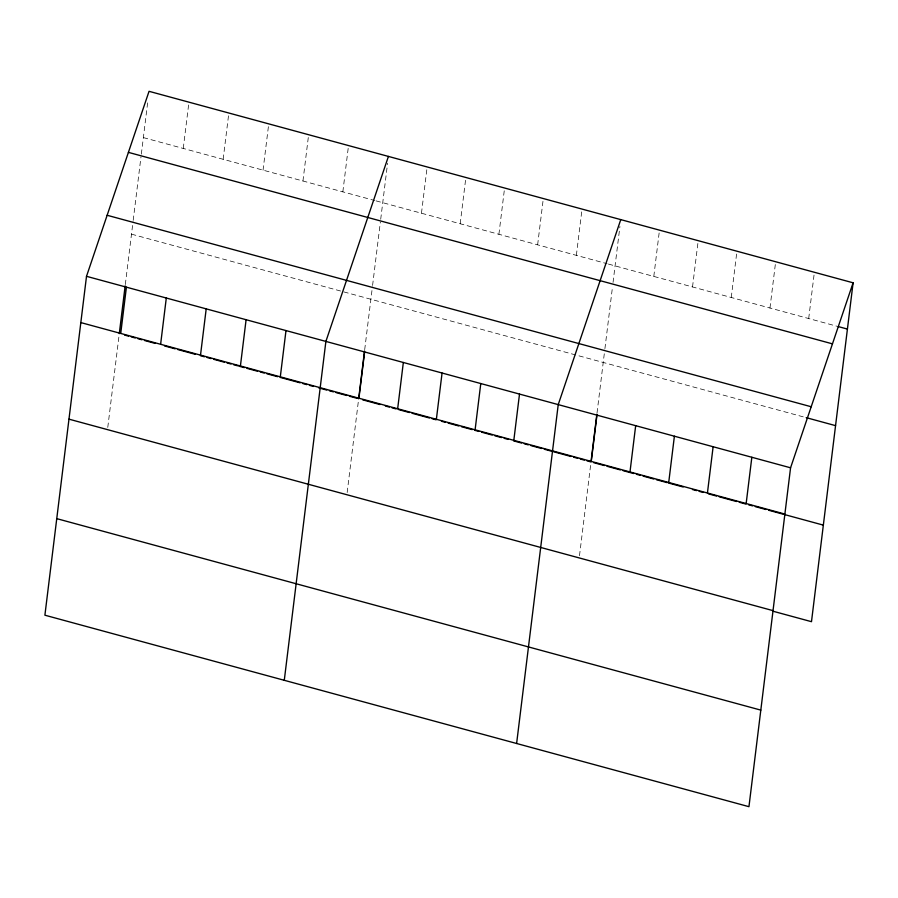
<?xml version="1.0" encoding="UTF-8"?>
<svg xmlns="http://www.w3.org/2000/svg" width="898" height="898" viewBox="0 0 898 898"><rect width="100%" height="100%" fill="white"/><g stroke="black" fill="none" stroke-linecap="round" stroke-linejoin="round"><path stroke-width="0.67" stroke-dasharray="4.49 3.37" d="M107.771 427.437L119.12 335.021M125.316 284.554L133.027 221.739M133.196 220.358L140.986 156.903M141.334 154.142L147.71 102.204M183.259 148.439L188.939 102.17M223.153 159.294L228.833 113.025M263.047 170.149L268.738 123.868M302.952 180.992L308.631 134.722M342.845 191.846L348.525 145.577M347.156 492.542L358.672 398.746M364.7 349.659L372.412 286.844M372.58 285.463L380.37 222.008M380.707 219.247L387.588 163.234M421.465 213.23L427.145 166.961M460.191 223.759L465.871 177.49M498.906 234.288L504.586 188.019M537.633 244.817L543.312 198.548M576.359 255.358L582.039 209.088M579.491 555.739L590.839 463.312M597.035 412.856L604.747 350.029M604.915 348.649L612.537 286.574M613.042 282.443L619.923 226.419M653.8 276.416L659.48 230.146M692.526 286.945L698.206 240.675M731.253 297.485L736.932 251.204M769.968 308.014L775.659 261.745M808.694 318.543L814.374 272.274M143.366 137.596L374.758 200.523M376.094 200.883L607.07 263.709M608.406 264.068L836.734 326.176M131.501 234.154L804.855 417.289"/><path stroke-width="1.35" d="M86.511 276.315L44.9 615.197L748.954 806.685L790.566 467.802L853.1 282.803L149.046 91.315L86.511 276.315L790.566 467.802M119.288 333.641L125.159 285.878M120.725 333.439L126.405 287.169M160.619 344.293L166.298 298.024M200.512 355.137L206.203 308.867M240.417 365.991L246.097 319.722M280.311 376.846L285.991 330.576M284.284 680.302L325.884 341.42L388.419 156.42M358.672 398.746L364.532 350.995M358.931 398.229L364.61 351.949M397.657 408.758L403.337 362.489M436.372 419.287L442.063 373.018M475.098 429.816L480.778 383.547M513.824 440.357L519.504 394.076M516.619 743.488L558.23 404.616L620.765 219.617M596.867 414.18L591.007 461.931L587 460.842M591.266 461.415L596.945 415.145M629.992 471.944L635.672 425.674M668.718 482.484L674.398 436.204M707.433 493.013L713.124 446.744M746.159 503.542L751.839 457.273M853.1 282.803L811.489 621.685L772.763 611.156M838.07 326.535L847.42 329.072M128.403 152.368L832.468 343.855M107.143 215.273L811.197 406.749M806.191 417.649L835.567 425.641M80.831 322.584L784.886 514.071M124.609 335.089L128.594 336.166M131.254 336.896L135.25 337.974M137.91 338.703L141.895 339.781M144.556 340.51L155.197 343.406M164.502 345.932L175.144 348.828M177.804 349.546L195.091 354.25M200.411 355.698L204.407 356.787M207.068 357.505L211.052 358.594M213.713 359.312L224.354 362.208M227.014 362.938L230.999 364.016M233.66 364.745L237.644 365.823M238.98 366.193L244.301 367.641M246.961 368.36L257.603 371.256M260.263 371.974L264.248 373.063M266.908 373.781L277.549 376.677M280.21 377.407L300.156 382.829M302.817 383.547L306.802 384.636M309.462 385.354L313.458 386.443M318.768 387.891L326.749 390.058M329.409 390.787L333.405 391.865M336.065 392.594L346.695 395.49M349.356 396.209L357.337 398.375M362.68 399.834L380.034 404.549M385.377 406.008L389.384 407.097M392.056 407.827L396.052 408.916M398.723 409.634L409.409 412.541M412.081 413.271L429.435 417.985M432.106 418.715L436.114 419.804M441.457 421.263L445.464 422.352M448.136 423.07L458.811 425.978M461.482 426.707L472.168 429.614M474.84 430.333L478.847 431.422M481.519 432.151L492.194 435.059M494.865 435.788L501.544 437.595M504.216 438.325L508.223 439.414M513.566 440.873L521.57 443.051M524.241 443.769L528.249 444.869M530.92 445.588L541.606 448.495M544.278 449.225L552.281 451.402M553.617 451.761L570.982 456.487M573.654 457.217L577.661 458.306M580.321 459.024L584.329 460.113M593.679 462.661L604.365 465.568M607.037 466.286L620.383 469.923M623.055 470.653L633.741 473.549M636.413 474.279L640.409 475.368M643.08 476.097L653.766 479.004M656.438 479.723L667.124 482.63M668.46 483.001L683.142 486.985M692.493 489.533L696.5 490.622M699.16 491.352L703.168 492.441M708.511 493.889L716.525 496.066M719.197 496.796L736.551 501.522M739.222 502.24L745.901 504.059M748.573 504.788L752.58 505.877M755.252 506.607L765.927 509.503M768.598 510.232L783.292 514.228M784.628 514.588L823.343 525.128M68.966 419.153L773.032 610.64M56.754 518.64L760.808 710.116"/></g></svg>
